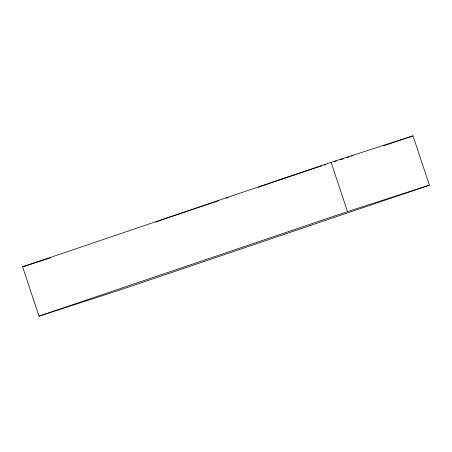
<?xml version="1.0" encoding="UTF-8"?>
<svg xmlns="http://www.w3.org/2000/svg" width="452" height="452" viewBox="0 0 452 452"><rect width="100%" height="100%" fill="white"/><g stroke="black" fill="none" stroke-linecap="round" stroke-linejoin="round"><path stroke-width="0.68" d="M22.6 266.838L331.107 162.313L413.004 135.866L429.4 185.162L120.893 289.687L38.996 316.134L22.6 266.838L50.794 257.73M383.618 145.821L413.004 135.866M38.996 316.134L347.503 211.609L429.4 185.162M331.107 162.313L347.503 211.609M258.697 187.23A51.952 0.362 -18.4 0 1 258.798 187.117M259.634 186.8A51.952 0.362 -18.4 0 1 321.434 165.957M323.931 165.133A51.952 0.362 -18.4 0 1 325.948 164.466M334.689 161.596A51.952 0.362 -18.4 0 1 336.407 161.031M340.113 159.822A51.952 0.362 -18.4 0 1 343.43 158.742M347.023 157.578A51.952 0.362 -18.4 0 1 348.95 156.963M351.289 156.211A51.952 0.362 -18.4 0 1 353.306 155.573M155.861 222.068A51.952 0.362 -18.4 0 1 155.963 221.96M156.799 221.644A51.952 0.362 -18.4 0 1 218.598 200.795M226.373 198.236A51.952 0.362 -18.4 0 1 228.266 197.614"/></g></svg>
